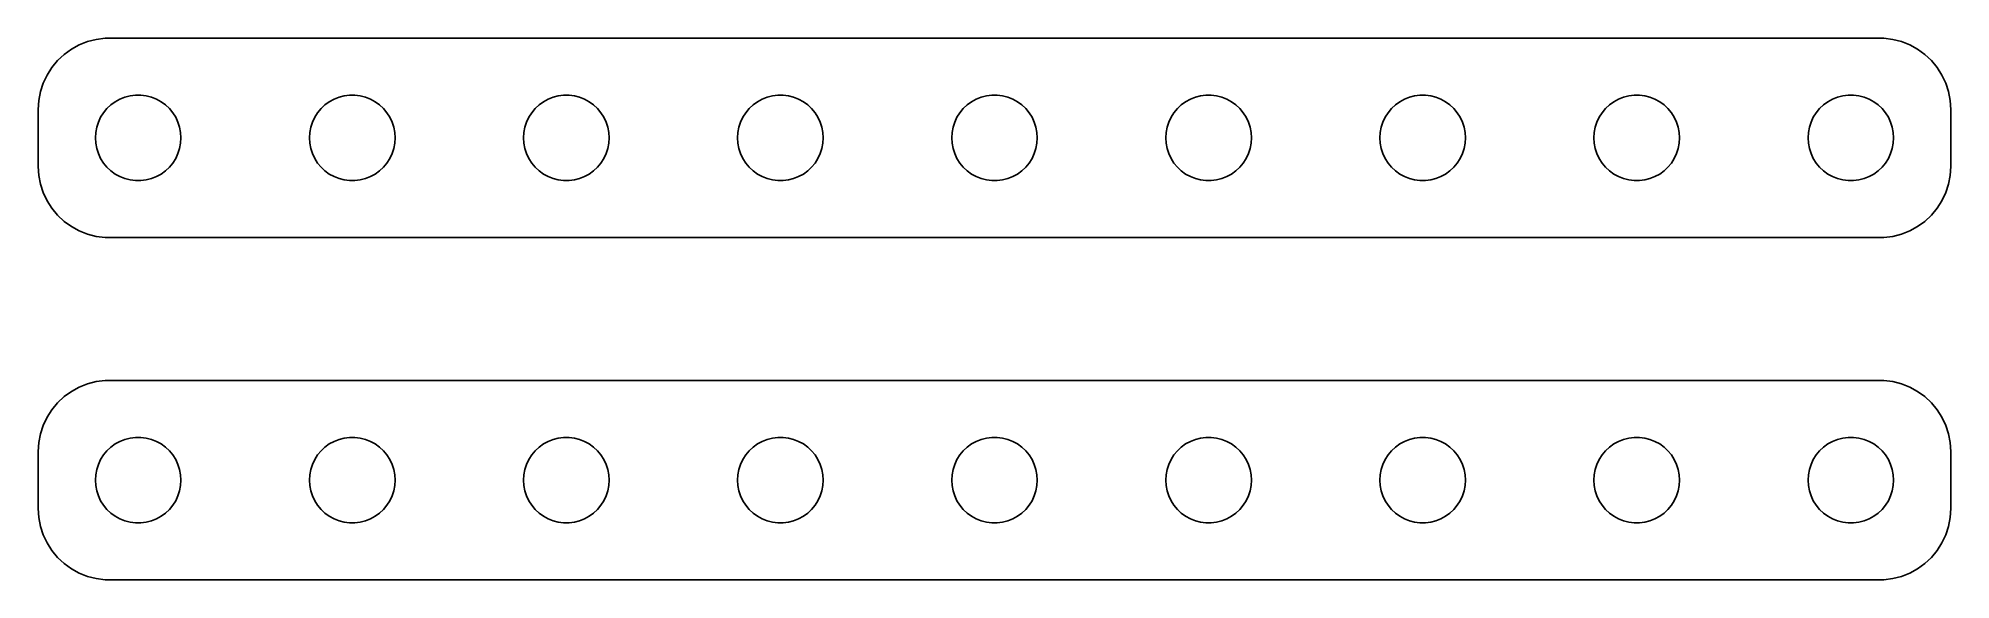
# Model space of a CAD drawing. Header units: metres. Extents: x -67 to 67, y 41 to 79.
import ezdxf

# ---------------------------------------------------------------- set-up
doc = ezdxf.new("R2010")
doc.units = ezdxf.units.M

msp = doc.modelspace()

# ---------------------------------------------------------------- linework, layer by layer
for p, q in [((-65.1871, 77.8526), (-65.6448, 77.4227)), ((-64.6791, 78.2216), (-65.1871, 77.8526)), ((-64.1289, 78.5241), (-64.6791, 78.2216)), ((-63.5451, 78.7553), (-64.1289, 78.5241)), ((-62.9369, 78.9114), (-63.5451, 78.7553)), ((-62.3139, 78.9901), (-62.9369, 78.9114)), ((62.3139, 78.9901), (-62.3139, 78.9901)), ((62.9369, 78.9114), (62.3139, 78.9901)), ((63.5451, 78.7553), (62.9369, 78.9114)), ((64.1289, 78.5241), (63.5451, 78.7553)), ((64.6791, 78.2216), (64.1289, 78.5241)), ((65.1871, 77.8526), (64.6791, 78.2216)), ((65.6448, 77.4227), (65.1871, 77.8526)), ((-66.3815, 76.4088), (-66.6489, 75.8406)), ((-66.0451, 76.9389), (-66.3815, 76.4088)), ((-65.6448, 77.4227), (-66.0451, 76.9389)), ((66.0451, 76.9389), (65.6448, 77.4227)), ((66.3815, 76.4088), (66.0451, 76.9389)), ((66.6489, 75.8406), (66.3815, 76.4088)), ((-66.8429, 75.2434), (-66.9606, 74.6267)), ((-66.6489, 75.8406), (-66.8429, 75.2434)), ((66.8429, 75.2434), (66.6489, 75.8406)), ((66.9606, 74.6267), (66.8429, 75.2434)), ((-66.9606, 74.6267), (-67, 74)), ((-67, 74), (-67, 70)), ((-62.6289, 73.4453), (-62.427, 73.7634)), ((-62.427, 73.7634), (-62.1869, 74.0536)), ((-62.1869, 74.0536), (-61.9123, 74.3115)), ((-61.9123, 74.3115), (-61.6075, 74.533)), ((-61.6075, 74.533), (-61.2773, 74.7145)), ((-61.2773, 74.7145), (-60.927, 74.8532)), ((-60.927, 74.8532), (-60.5621, 74.9469)), ((-60.5621, 74.9469), (-60.1884, 74.9941)), ((-60.1884, 74.9941), (-59.8116, 74.9941)), ((-59.8116, 74.9941), (-59.4379, 74.9469)), ((-59.4379, 74.9469), (-59.0729, 74.8532)), ((-59.0729, 74.8532), (-58.7227, 74.7145)), ((-58.7227, 74.7145), (-58.3925, 74.533)), ((-58.3925, 74.533), (-58.0877, 74.3115)), ((-58.0877, 74.3115), (-57.8131, 74.0536)), ((-57.8131, 74.0536), (-57.5729, 73.7634)), ((-57.5729, 73.7634), (-57.3711, 73.4453)), ((-47.6289, 73.4453), (-47.427, 73.7634)), ((-47.427, 73.7634), (-47.1869, 74.0536)), ((-47.1869, 74.0536), (-46.9123, 74.3115)), ((-46.9123, 74.3115), (-46.6075, 74.533)), ((-46.6075, 74.533), (-46.2773, 74.7145)), ((-46.2773, 74.7145), (-45.927, 74.8532)), ((-45.927, 74.8532), (-45.5621, 74.9469)), ((-45.5621, 74.9469), (-45.1884, 74.9941)), ((-45.1884, 74.9941), (-44.8116, 74.9941)), ((-44.8116, 74.9941), (-44.4379, 74.9469)), ((-44.4379, 74.9469), (-44.0729, 74.8532)), ((-44.0729, 74.8532), (-43.7227, 74.7145)), ((-43.7227, 74.7145), (-43.3925, 74.533)), ((-43.3925, 74.533), (-43.0877, 74.3115)), ((-43.0877, 74.3115), (-42.8131, 74.0536)), ((-42.8131, 74.0536), (-42.5729, 73.7634)), ((-42.5729, 73.7634), (-42.3711, 73.4453)), ((-32.6289, 73.4453), (-32.427, 73.7634)), ((-32.427, 73.7634), (-32.1869, 74.0536)), ((-32.1869, 74.0536), (-31.9123, 74.3115)), ((-31.9123, 74.3115), (-31.6075, 74.533)), ((-31.6075, 74.533), (-31.2773, 74.7145)), ((-31.2773, 74.7145), (-30.927, 74.8532)), ((-30.927, 74.8532), (-30.5621, 74.9469)), ((-30.5621, 74.9469), (-30.1884, 74.9941)), ((-30.1884, 74.9941), (-29.8116, 74.9941)), ((-29.8116, 74.9941), (-29.4379, 74.9469)), ((-29.4379, 74.9469), (-29.0729, 74.8532)), ((-29.0729, 74.8532), (-28.7227, 74.7145)), ((-28.7227, 74.7145), (-28.3925, 74.533)), ((-28.3925, 74.533), (-28.0877, 74.3115)), ((-28.0877, 74.3115), (-27.8131, 74.0536)), ((-27.8131, 74.0536), (-27.5729, 73.7634)), ((-27.5729, 73.7634), (-27.3711, 73.4453)), ((-17.6289, 73.4453), (-17.427, 73.7634)), ((-17.427, 73.7634), (-17.1869, 74.0536)), ((-17.1869, 74.0536), (-16.9123, 74.3115)), ((-16.9123, 74.3115), (-16.6075, 74.533)), ((-16.6075, 74.533), (-16.2773, 74.7145)), ((-16.2773, 74.7145), (-15.927, 74.8532)), ((-15.927, 74.8532), (-15.5621, 74.9469)), ((-15.5621, 74.9469), (-15.1884, 74.9941)), ((-15.1884, 74.9941), (-14.8116, 74.9941)), ((-14.8116, 74.9941), (-14.4379, 74.9469)), ((-14.4379, 74.9469), (-14.0729, 74.8532)), ((-14.0729, 74.8532), (-13.7227, 74.7145)), ((-13.7227, 74.7145), (-13.3925, 74.533)), ((-13.3925, 74.533), (-13.0877, 74.3115)), ((-13.0877, 74.3115), (-12.8131, 74.0536)), ((-12.8131, 74.0536), (-12.5729, 73.7634)), ((-12.5729, 73.7634), (-12.3711, 73.4453)), ((-2.62891, 73.4453), (-2.42705, 73.7634)), ((-2.42705, 73.7634), (-2.1869, 74.0536)), ((-2.1869, 74.0536), (-1.91226, 74.3115)), ((-1.91226, 74.3115), (-1.60747, 74.533)), ((-1.60747, 74.533), (-1.27733, 74.7145)), ((-1.27733, 74.7145), (-0.92705, 74.8532)), ((-0.92705, 74.8532), (-0.56213, 74.9469)), ((-0.56213, 74.9469), (-0.18837, 74.9941)), ((-0.18837, 74.9941), (0.18837, 74.9941)), ((0.18837, 74.9941), (0.56213, 74.9469)), ((0.56213, 74.9469), (0.92705, 74.8532)), ((0.92705, 74.8532), (1.27733, 74.7145)), ((1.27733, 74.7145), (1.60747, 74.533)), ((1.60747, 74.533), (1.91226, 74.3115)), ((1.91226, 74.3115), (2.1869, 74.0536)), ((2.1869, 74.0536), (2.42705, 73.7634)), ((2.42705, 73.7634), (2.62891, 73.4453)), ((12.3711, 73.4453), (12.5729, 73.7634)), ((12.5729, 73.7634), (12.8131, 74.0536)), ((12.8131, 74.0536), (13.0877, 74.3115)), ((13.0877, 74.3115), (13.3925, 74.533)), ((13.3925, 74.533), (13.7227, 74.7145)), ((13.7227, 74.7145), (14.0729, 74.8532)), ((14.0729, 74.8532), (14.4379, 74.9469)), ((14.4379, 74.9469), (14.8116, 74.9941)), ((14.8116, 74.9941), (15.1884, 74.9941)), ((15.1884, 74.9941), (15.5621, 74.9469)), ((15.5621, 74.9469), (15.927, 74.8532)), ((15.927, 74.8532), (16.2773, 74.7145)), ((16.2773, 74.7145), (16.6075, 74.533)), ((16.6075, 74.533), (16.9123, 74.3115)), ((16.9123, 74.3115), (17.1869, 74.0536)), ((17.1869, 74.0536), (17.427, 73.7634)), ((17.427, 73.7634), (17.6289, 73.4453)), ((27.3711, 73.4453), (27.5729, 73.7634)), ((27.5729, 73.7634), (27.8131, 74.0536)), ((27.8131, 74.0536), (28.0877, 74.3115)), ((28.0877, 74.3115), (28.3925, 74.533)), ((28.3925, 74.533), (28.7227, 74.7145)), ((28.7227, 74.7145), (29.0729, 74.8532)), ((29.0729, 74.8532), (29.4379, 74.9469)), ((29.4379, 74.9469), (29.8116, 74.9941)), ((29.8116, 74.9941), (30.1884, 74.9941)), ((30.1884, 74.9941), (30.5621, 74.9469)), ((30.5621, 74.9469), (30.927, 74.8532)), ((30.927, 74.8532), (31.2773, 74.7145)), ((31.2773, 74.7145), (31.6075, 74.533)), ((31.6075, 74.533), (31.9123, 74.3115)), ((31.9123, 74.3115), (32.1869, 74.0536)), ((32.1869, 74.0536), (32.427, 73.7634)), ((32.427, 73.7634), (32.6289, 73.4453)), ((42.3711, 73.4453), (42.5729, 73.7634)), ((42.5729, 73.7634), (42.8131, 74.0536)), ((42.8131, 74.0536), (43.0877, 74.3115)), ((43.0877, 74.3115), (43.3925, 74.533)), ((43.3925, 74.533), (43.7227, 74.7145)), ((43.7227, 74.7145), (44.0729, 74.8532)), ((44.0729, 74.8532), (44.4379, 74.9469)), ((44.4379, 74.9469), (44.8116, 74.9941)), ((44.8116, 74.9941), (45.1884, 74.9941)), ((45.1884, 74.9941), (45.5621, 74.9469)), ((45.5621, 74.9469), (45.927, 74.8532)), ((45.927, 74.8532), (46.2773, 74.7145)), ((46.2773, 74.7145), (46.6075, 74.533)), ((46.6075, 74.533), (46.9123, 74.3115)), ((46.9123, 74.3115), (47.1869, 74.0536)), ((47.1869, 74.0536), (47.427, 73.7634)), ((47.427, 73.7634), (47.6289, 73.4453)), ((57.3711, 73.4453), (57.5729, 73.7634)), ((57.5729, 73.7634), (57.8131, 74.0536)), ((57.8131, 74.0536), (58.0877, 74.3115)), ((58.0877, 74.3115), (58.3925, 74.533)), ((58.3925, 74.533), (58.7227, 74.7145)), ((58.7227, 74.7145), (59.0729, 74.8532)), ((59.0729, 74.8532), (59.4379, 74.9469)), ((59.4379, 74.9469), (59.8116, 74.9941)), ((59.8116, 74.9941), (60.1884, 74.9941)), ((60.1884, 74.9941), (60.5621, 74.9469)), ((60.5621, 74.9469), (60.927, 74.8532)), ((60.927, 74.8532), (61.2773, 74.7145)), ((61.2773, 74.7145), (61.6075, 74.533)), ((61.6075, 74.533), (61.9123, 74.3115)), ((61.9123, 74.3115), (62.1869, 74.0536)), ((62.1869, 74.0536), (62.427, 73.7634)), ((62.427, 73.7634), (62.6289, 73.4453)), ((67, 74), (66.9606, 74.6267)), ((67, 70), (67, 74)), ((-63, 72), (-62.9763, 72.376)), ((-62.9763, 72.376), (-62.9057, 72.7461)), ((-62.9057, 72.7461), (-62.7893, 73.1044)), ((-62.7893, 73.1044), (-62.6289, 73.4453)), ((-57.3711, 73.4453), (-57.2107, 73.1044)), ((-57.2107, 73.1044), (-57.0942, 72.7461)), ((-57.0942, 72.7461), (-57.0237, 72.376)), ((-57.0237, 72.376), (-57, 72)), ((-48, 72), (-47.9763, 72.376)), ((-47.9763, 72.376), (-47.9057, 72.7461)), ((-47.9057, 72.7461), (-47.7893, 73.1044)), ((-47.7893, 73.1044), (-47.6289, 73.4453)), ((-42.3711, 73.4453), (-42.2107, 73.1044)), ((-42.2107, 73.1044), (-42.0942, 72.7461)), ((-42.0942, 72.7461), (-42.0237, 72.376)), ((-42.0237, 72.376), (-42, 72)), ((-33, 72), (-32.9763, 72.376)), ((-32.9763, 72.376), (-32.9057, 72.7461)), ((-32.9057, 72.7461), (-32.7893, 73.1044)), ((-32.7893, 73.1044), (-32.6289, 73.4453)), ((-27.3711, 73.4453), (-27.2107, 73.1044)), ((-27.2107, 73.1044), (-27.0942, 72.7461)), ((-27.0942, 72.7461), (-27.0237, 72.376)), ((-27.0237, 72.376), (-27, 72)), ((-18, 72), (-17.9763, 72.376)), ((-17.9763, 72.376), (-17.9057, 72.7461)), ((-17.9057, 72.7461), (-17.7893, 73.1044)), ((-17.7893, 73.1044), (-17.6289, 73.4453)), ((-12.3711, 73.4453), (-12.2107, 73.1044)), ((-12.2107, 73.1044), (-12.0942, 72.7461)), ((-12.0942, 72.7461), (-12.0237, 72.376)), ((-12.0237, 72.376), (-12, 72)), ((-3, 72), (-2.97633, 72.376)), ((-2.97633, 72.376), (-2.90575, 72.7461)), ((-2.90575, 72.7461), (-2.78932, 73.1044)), ((-2.78932, 73.1044), (-2.62891, 73.4453)), ((2.62891, 73.4453), (2.78932, 73.1044)), ((2.78932, 73.1044), (2.90575, 72.7461)), ((2.90575, 72.7461), (2.97633, 72.376)), ((2.97633, 72.376), (3, 72)), ((12, 72), (12.0237, 72.376)), ((12.0237, 72.376), (12.0942, 72.7461)), ((12.0942, 72.7461), (12.2107, 73.1044)), ((12.2107, 73.1044), (12.3711, 73.4453)), ((17.6289, 73.4453), (17.7893, 73.1044)), ((17.7893, 73.1044), (17.9057, 72.7461)), ((17.9057, 72.7461), (17.9763, 72.376)), ((17.9763, 72.376), (18, 72)), ((27, 72), (27.0237, 72.376)), ((27.0237, 72.376), (27.0942, 72.7461)), ((27.0942, 72.7461), (27.2107, 73.1044)), ((27.2107, 73.1044), (27.3711, 73.4453)), ((32.6289, 73.4453), (32.7893, 73.1044)), ((32.7893, 73.1044), (32.9057, 72.7461)), ((32.9057, 72.7461), (32.9763, 72.376)), ((32.9763, 72.376), (33, 72)), ((42, 72), (42.0237, 72.376)), ((42.0237, 72.376), (42.0942, 72.7461)), ((42.0942, 72.7461), (42.2107, 73.1044)), ((42.2107, 73.1044), (42.3711, 73.4453)), ((47.6289, 73.4453), (47.7893, 73.1044)), ((47.7893, 73.1044), (47.9057, 72.7461)), ((47.9057, 72.7461), (47.9763, 72.376)), ((47.9763, 72.376), (48, 72)), ((57, 72), (57.0237, 72.376)), ((57.0237, 72.376), (57.0942, 72.7461)), ((57.0942, 72.7461), (57.2107, 73.1044)), ((57.2107, 73.1044), (57.3711, 73.4453)), ((62.6289, 73.4453), (62.7893, 73.1044)), ((62.7893, 73.1044), (62.9057, 72.7461)), ((62.9057, 72.7461), (62.9763, 72.376)), ((62.9763, 72.376), (63, 72)), ((-62.9763, 71.624), (-63, 72)), ((-62.9057, 71.2539), (-62.9763, 71.624)), ((-62.7893, 70.8956), (-62.9057, 71.2539)), ((-57.0942, 71.2539), (-57.2107, 70.8956)), ((-57.0237, 71.624), (-57.0942, 71.2539)), ((-57, 72), (-57.0237, 71.624)), ((-47.9763, 71.624), (-48, 72)), ((-47.9057, 71.2539), (-47.9763, 71.624)), ((-47.7893, 70.8956), (-47.9057, 71.2539)), ((-42.0942, 71.2539), (-42.2107, 70.8956)), ((-42.0237, 71.624), (-42.0942, 71.2539)), ((-42, 72), (-42.0237, 71.624)), ((-32.9763, 71.624), (-33, 72)), ((-32.9057, 71.2539), (-32.9763, 71.624)), ((-32.7893, 70.8956), (-32.9057, 71.2539)), ((-27.0942, 71.2539), (-27.2107, 70.8956)), ((-27.0237, 71.624), (-27.0942, 71.2539)), ((-27, 72), (-27.0237, 71.624)), ((-17.9763, 71.624), (-18, 72)), ((-17.9057, 71.2539), (-17.9763, 71.624)), ((-17.7893, 70.8956), (-17.9057, 71.2539)), ((-12.0942, 71.2539), (-12.2107, 70.8956)), ((-12.0237, 71.624), (-12.0942, 71.2539)), ((-12, 72), (-12.0237, 71.624)), ((-2.97633, 71.624), (-3, 72)), ((-2.90575, 71.2539), (-2.97633, 71.624)), ((-2.78932, 70.8956), (-2.90575, 71.2539)), ((2.90575, 71.2539), (2.78932, 70.8956)), ((2.97633, 71.624), (2.90575, 71.2539)), ((3, 72), (2.97633, 71.624)), ((12.0237, 71.624), (12, 72)), ((12.0942, 71.2539), (12.0237, 71.624)), ((12.2107, 70.8956), (12.0942, 71.2539)), ((17.9057, 71.2539), (17.7893, 70.8956)), ((17.9763, 71.624), (17.9057, 71.2539)), ((18, 72), (17.9763, 71.624)), ((27.0237, 71.624), (27, 72)), ((27.0942, 71.2539), (27.0237, 71.624)), ((27.2107, 70.8956), (27.0942, 71.2539)), ((32.9057, 71.2539), (32.7893, 70.8956)), ((32.9763, 71.624), (32.9057, 71.2539)), ((33, 72), (32.9763, 71.624)), ((42.0237, 71.624), (42, 72)), ((42.0942, 71.2539), (42.0237, 71.624)), ((42.2107, 70.8956), (42.0942, 71.2539)), ((47.9057, 71.2539), (47.7893, 70.8956)), ((47.9763, 71.624), (47.9057, 71.2539)), ((48, 72), (47.9763, 71.624)), ((57.0237, 71.624), (57, 72)), ((57.0942, 71.2539), (57.0237, 71.624)), ((57.2107, 70.8956), (57.0942, 71.2539)), ((62.9057, 71.2539), (62.7893, 70.8956)), ((62.9763, 71.624), (62.9057, 71.2539)), ((63, 72), (62.9763, 71.624)), ((-67, 70), (-66.9606, 69.3733)), ((-62.6289, 70.5547), (-62.7893, 70.8956)), ((-62.427, 70.2366), (-62.6289, 70.5547)), ((-62.1869, 69.9464), (-62.427, 70.2366)), ((-61.9123, 69.6885), (-62.1869, 69.9464)), ((-61.6075, 69.467), (-61.9123, 69.6885)), ((-58.0877, 69.6885), (-58.3925, 69.467)), ((-57.8131, 69.9464), (-58.0877, 69.6885)), ((-57.5729, 70.2366), (-57.8131, 69.9464)), ((-57.3711, 70.5547), (-57.5729, 70.2366)), ((-57.2107, 70.8956), (-57.3711, 70.5547)), ((-47.6289, 70.5547), (-47.7893, 70.8956)), ((-47.427, 70.2366), (-47.6289, 70.5547)), ((-47.1869, 69.9464), (-47.427, 70.2366)), ((-46.9123, 69.6885), (-47.1869, 69.9464)), ((-46.6075, 69.467), (-46.9123, 69.6885)), ((-43.0877, 69.6885), (-43.3925, 69.467)), ((-42.8131, 69.9464), (-43.0877, 69.6885)), ((-42.5729, 70.2366), (-42.8131, 69.9464)), ((-42.3711, 70.5547), (-42.5729, 70.2366)), ((-42.2107, 70.8956), (-42.3711, 70.5547)), ((-32.6289, 70.5547), (-32.7893, 70.8956)), ((-32.427, 70.2366), (-32.6289, 70.5547)), ((-32.1869, 69.9464), (-32.427, 70.2366)), ((-31.9123, 69.6885), (-32.1869, 69.9464)), ((-31.6075, 69.467), (-31.9123, 69.6885)), ((-28.0877, 69.6885), (-28.3925, 69.467)), ((-27.8131, 69.9464), (-28.0877, 69.6885)), ((-27.5729, 70.2366), (-27.8131, 69.9464)), ((-27.3711, 70.5547), (-27.5729, 70.2366)), ((-27.2107, 70.8956), (-27.3711, 70.5547)), ((-17.6289, 70.5547), (-17.7893, 70.8956)), ((-17.427, 70.2366), (-17.6289, 70.5547)), ((-17.1869, 69.9464), (-17.427, 70.2366)), ((-16.9123, 69.6885), (-17.1869, 69.9464)), ((-16.6075, 69.467), (-16.9123, 69.6885)), ((-13.0877, 69.6885), (-13.3925, 69.467)), ((-12.8131, 69.9464), (-13.0877, 69.6885)), ((-12.5729, 70.2366), (-12.8131, 69.9464)), ((-12.3711, 70.5547), (-12.5729, 70.2366)), ((-12.2107, 70.8956), (-12.3711, 70.5547)), ((-2.62891, 70.5547), (-2.78932, 70.8956)), ((-2.42705, 70.2366), (-2.62891, 70.5547)), ((-2.1869, 69.9464), (-2.42705, 70.2366)), ((-1.91226, 69.6885), (-2.1869, 69.9464)), ((-1.60747, 69.467), (-1.91226, 69.6885)), ((1.91226, 69.6885), (1.60747, 69.467)), ((2.1869, 69.9464), (1.91226, 69.6885)), ((2.42705, 70.2366), (2.1869, 69.9464)), ((2.62891, 70.5547), (2.42705, 70.2366)), ((2.78932, 70.8956), (2.62891, 70.5547)), ((12.3711, 70.5547), (12.2107, 70.8956)), ((12.5729, 70.2366), (12.3711, 70.5547)), ((12.8131, 69.9464), (12.5729, 70.2366)), ((13.0877, 69.6885), (12.8131, 69.9464)), ((13.3925, 69.467), (13.0877, 69.6885)), ((16.9123, 69.6885), (16.6075, 69.467)), ((17.1869, 69.9464), (16.9123, 69.6885)), ((17.427, 70.2366), (17.1869, 69.9464)), ((17.6289, 70.5547), (17.427, 70.2366)), ((17.7893, 70.8956), (17.6289, 70.5547)), ((27.3711, 70.5547), (27.2107, 70.8956)), ((27.5729, 70.2366), (27.3711, 70.5547)), ((27.8131, 69.9464), (27.5729, 70.2366)), ((28.0877, 69.6885), (27.8131, 69.9464)), ((28.3925, 69.467), (28.0877, 69.6885)), ((31.9123, 69.6885), (31.6075, 69.467)), ((32.1869, 69.9464), (31.9123, 69.6885)), ((32.427, 70.2366), (32.1869, 69.9464)), ((32.6289, 70.5547), (32.427, 70.2366)), ((32.7893, 70.8956), (32.6289, 70.5547)), ((42.3711, 70.5547), (42.2107, 70.8956)), ((42.5729, 70.2366), (42.3711, 70.5547)), ((42.8131, 69.9464), (42.5729, 70.2366)), ((43.0877, 69.6885), (42.8131, 69.9464)), ((43.3925, 69.467), (43.0877, 69.6885)), ((46.9123, 69.6885), (46.6075, 69.467)), ((47.1869, 69.9464), (46.9123, 69.6885)), ((47.427, 70.2366), (47.1869, 69.9464)), ((47.6289, 70.5547), (47.427, 70.2366)), ((47.7893, 70.8956), (47.6289, 70.5547)), ((57.3711, 70.5547), (57.2107, 70.8956)), ((57.5729, 70.2366), (57.3711, 70.5547)), ((57.8131, 69.9464), (57.5729, 70.2366)), ((58.0877, 69.6885), (57.8131, 69.9464)), ((58.3925, 69.467), (58.0877, 69.6885)), ((61.9123, 69.6885), (61.6075, 69.467)), ((62.1869, 69.9464), (61.9123, 69.6885)), ((62.427, 70.2366), (62.1869, 69.9464)), ((62.6289, 70.5547), (62.427, 70.2366)), ((62.7893, 70.8956), (62.6289, 70.5547)), ((66.9606, 69.3733), (67, 70)), ((-66.9606, 69.3733), (-66.8429, 68.7566)), ((-66.8429, 68.7566), (-66.6489, 68.1594)), ((-61.2773, 69.2855), (-61.6075, 69.467)), ((-60.927, 69.1468), (-61.2773, 69.2855)), ((-60.5621, 69.0531), (-60.927, 69.1468)), ((-60.1884, 69.0059), (-60.5621, 69.0531)), ((-59.8116, 69.0059), (-60.1884, 69.0059)), ((-59.4379, 69.0531), (-59.8116, 69.0059)), ((-59.0729, 69.1468), (-59.4379, 69.0531)), ((-58.7227, 69.2855), (-59.0729, 69.1468)), ((-58.3925, 69.467), (-58.7227, 69.2855)), ((-46.2773, 69.2855), (-46.6075, 69.467)), ((-45.927, 69.1468), (-46.2773, 69.2855)), ((-45.5621, 69.0531), (-45.927, 69.1468)), ((-45.1884, 69.0059), (-45.5621, 69.0531)), ((-44.8116, 69.0059), (-45.1884, 69.0059)), ((-44.4379, 69.0531), (-44.8116, 69.0059)), ((-44.0729, 69.1468), (-44.4379, 69.0531)), ((-43.7227, 69.2855), (-44.0729, 69.1468)), ((-43.3925, 69.467), (-43.7227, 69.2855)), ((-31.2773, 69.2855), (-31.6075, 69.467)), ((-30.927, 69.1468), (-31.2773, 69.2855)), ((-30.5621, 69.0531), (-30.927, 69.1468)), ((-30.1884, 69.0059), (-30.5621, 69.0531)), ((-29.8116, 69.0059), (-30.1884, 69.0059)), ((-29.4379, 69.0531), (-29.8116, 69.0059)), ((-29.0729, 69.1468), (-29.4379, 69.0531)), ((-28.7227, 69.2855), (-29.0729, 69.1468)), ((-28.3925, 69.467), (-28.7227, 69.2855)), ((-16.2773, 69.2855), (-16.6075, 69.467)), ((-15.927, 69.1468), (-16.2773, 69.2855)), ((-15.5621, 69.0531), (-15.927, 69.1468)), ((-15.1884, 69.0059), (-15.5621, 69.0531)), ((-14.8116, 69.0059), (-15.1884, 69.0059)), ((-14.4379, 69.0531), (-14.8116, 69.0059)), ((-14.0729, 69.1468), (-14.4379, 69.0531)), ((-13.7227, 69.2855), (-14.0729, 69.1468)), ((-13.3925, 69.467), (-13.7227, 69.2855)), ((-1.27733, 69.2855), (-1.60747, 69.467)), ((-0.92705, 69.1468), (-1.27733, 69.2855)), ((-0.56213, 69.0531), (-0.92705, 69.1468)), ((-0.18837, 69.0059), (-0.56213, 69.0531)), ((0.18837, 69.0059), (-0.18837, 69.0059)), ((0.56213, 69.0531), (0.18837, 69.0059)), ((0.92705, 69.1468), (0.56213, 69.0531)), ((1.27733, 69.2855), (0.92705, 69.1468)), ((1.60747, 69.467), (1.27733, 69.2855)), ((13.7227, 69.2855), (13.3925, 69.467)), ((14.0729, 69.1468), (13.7227, 69.2855)), ((14.4379, 69.0531), (14.0729, 69.1468)), ((14.8116, 69.0059), (14.4379, 69.0531)), ((15.1884, 69.0059), (14.8116, 69.0059)), ((15.5621, 69.0531), (15.1884, 69.0059)), ((15.927, 69.1468), (15.5621, 69.0531)), ((16.2773, 69.2855), (15.927, 69.1468)), ((16.6075, 69.467), (16.2773, 69.2855)), ((28.7227, 69.2855), (28.3925, 69.467)), ((29.0729, 69.1468), (28.7227, 69.2855)), ((29.4379, 69.0531), (29.0729, 69.1468)), ((29.8116, 69.0059), (29.4379, 69.0531)), ((30.1884, 69.0059), (29.8116, 69.0059)), ((30.5621, 69.0531), (30.1884, 69.0059)), ((30.927, 69.1468), (30.5621, 69.0531)), ((31.2773, 69.2855), (30.927, 69.1468)), ((31.6075, 69.467), (31.2773, 69.2855)), ((43.7227, 69.2855), (43.3925, 69.467)), ((44.0729, 69.1468), (43.7227, 69.2855)), ((44.4379, 69.0531), (44.0729, 69.1468)), ((44.8116, 69.0059), (44.4379, 69.0531)), ((45.1884, 69.0059), (44.8116, 69.0059)), ((45.5621, 69.0531), (45.1884, 69.0059)), ((45.927, 69.1468), (45.5621, 69.0531)), ((46.2773, 69.2855), (45.927, 69.1468)), ((46.6075, 69.467), (46.2773, 69.2855)), ((58.7227, 69.2855), (58.3925, 69.467)), ((59.0729, 69.1468), (58.7227, 69.2855)), ((59.4379, 69.0531), (59.0729, 69.1468)), ((59.8116, 69.0059), (59.4379, 69.0531)), ((60.1884, 69.0059), (59.8116, 69.0059)), ((60.5621, 69.0531), (60.1884, 69.0059)), ((60.927, 69.1468), (60.5621, 69.0531)), ((61.2773, 69.2855), (60.927, 69.1468)), ((61.6075, 69.467), (61.2773, 69.2855)), ((66.6489, 68.1594), (66.8429, 68.7566)), ((66.8429, 68.7566), (66.9606, 69.3733)), ((-66.6489, 68.1594), (-66.3815, 67.5912)), ((-66.3815, 67.5912), (-66.0451, 67.0611)), ((-66.0451, 67.0611), (-65.6448, 66.5773)), ((65.6448, 66.5773), (66.0451, 67.0611)), ((66.0451, 67.0611), (66.3815, 67.5912)), ((66.3815, 67.5912), (66.6489, 68.1594)), ((-65.6448, 66.5773), (-65.1871, 66.1474)), ((-65.1871, 66.1474), (-64.6791, 65.7784)), ((-64.6791, 65.7784), (-64.1289, 65.4759)), ((64.1289, 65.4759), (64.6791, 65.7784)), ((64.6791, 65.7784), (65.1871, 66.1474)), ((65.1871, 66.1474), (65.6448, 66.5773)), ((-64.1289, 65.4759), (-63.5451, 65.2447)), ((-63.5451, 65.2447), (-62.9369, 65.0886)), ((-62.9369, 65.0886), (-62.3139, 65.0099)), ((-62.3139, 65.0099), (62.3139, 65.0099)), ((62.3139, 65.0099), (62.9369, 65.0886)), ((62.9369, 65.0886), (63.5451, 65.2447)), ((63.5451, 65.2447), (64.1289, 65.4759)), ((-62.3139, 54.9901), (-62.9369, 54.9114)), ((62.3139, 54.9901), (-62.3139, 54.9901)), ((62.9369, 54.9114), (62.3139, 54.9901)), ((-65.1871, 53.8526), (-65.6448, 53.4227)), ((-64.6791, 54.2216), (-65.1871, 53.8526)), ((-64.1289, 54.5241), (-64.6791, 54.2216)), ((-63.5451, 54.7553), (-64.1289, 54.5241)), ((-62.9369, 54.9114), (-63.5451, 54.7553)), ((63.5451, 54.7553), (62.9369, 54.9114)), ((64.1289, 54.5241), (63.5451, 54.7553)), ((64.6791, 54.2216), (64.1289, 54.5241)), ((65.1871, 53.8526), (64.6791, 54.2216)), ((65.6448, 53.4227), (65.1871, 53.8526)), ((-66.3815, 52.4088), (-66.6489, 51.8406)), ((-66.0451, 52.9389), (-66.3815, 52.4088)), ((-65.6448, 53.4227), (-66.0451, 52.9389)), ((66.0451, 52.9389), (65.6448, 53.4227)), ((66.3815, 52.4088), (66.0451, 52.9389)), ((66.6489, 51.8406), (66.3815, 52.4088)), ((-66.8429, 51.2434), (-66.9606, 50.6267)), ((-66.6489, 51.8406), (-66.8429, 51.2434)), ((-60.927, 50.8532), (-60.5621, 50.9469)), ((-60.5621, 50.9469), (-60.1884, 50.9941)), ((-60.1884, 50.9941), (-59.8116, 50.9941)), ((-59.8116, 50.9941), (-59.4379, 50.9469)), ((-59.4379, 50.9469), (-59.0729, 50.8532)), ((-45.927, 50.8532), (-45.5621, 50.9469)), ((-45.5621, 50.9469), (-45.1884, 50.9941)), ((-45.1884, 50.9941), (-44.8116, 50.9941)), ((-44.8116, 50.9941), (-44.4379, 50.9469)), ((-44.4379, 50.9469), (-44.0729, 50.8532)), ((-30.927, 50.8532), (-30.5621, 50.9469)), ((-30.5621, 50.9469), (-30.1884, 50.9941)), ((-30.1884, 50.9941), (-29.8116, 50.9941)), ((-29.8116, 50.9941), (-29.4379, 50.9469)), ((-29.4379, 50.9469), (-29.0729, 50.8532)), ((-15.927, 50.8532), (-15.5621, 50.9469)), ((-15.5621, 50.9469), (-15.1884, 50.9941)), ((-15.1884, 50.9941), (-14.8116, 50.9941)), ((-14.8116, 50.9941), (-14.4379, 50.9469)), ((-14.4379, 50.9469), (-14.0729, 50.8532)), ((-0.92705, 50.8532), (-0.56213, 50.9469)), ((-0.56213, 50.9469), (-0.18837, 50.9941)), ((-0.18837, 50.9941), (0.18837, 50.9941)), ((0.18837, 50.9941), (0.56213, 50.9469)), ((0.56213, 50.9469), (0.92705, 50.8532)), ((14.0729, 50.8532), (14.4379, 50.9469)), ((14.4379, 50.9469), (14.8116, 50.9941)), ((14.8116, 50.9941), (15.1884, 50.9941)), ((15.1884, 50.9941), (15.5621, 50.9469)), ((15.5621, 50.9469), (15.927, 50.8532)), ((29.0729, 50.8532), (29.4379, 50.9469)), ((29.4379, 50.9469), (29.8116, 50.9941)), ((29.8116, 50.9941), (30.1884, 50.9941)), ((30.1884, 50.9941), (30.5621, 50.9469)), ((30.5621, 50.9469), (30.927, 50.8532)), ((44.0729, 50.8532), (44.4379, 50.9469)), ((44.4379, 50.9469), (44.8116, 50.9941)), ((44.8116, 50.9941), (45.1884, 50.9941)), ((45.1884, 50.9941), (45.5621, 50.9469)), ((45.5621, 50.9469), (45.927, 50.8532)), ((59.0729, 50.8532), (59.4379, 50.9469)), ((59.4379, 50.9469), (59.8116, 50.9941)), ((59.8116, 50.9941), (60.1884, 50.9941)), ((60.1884, 50.9941), (60.5621, 50.9469)), ((60.5621, 50.9469), (60.927, 50.8532)), ((66.8429, 51.2434), (66.6489, 51.8406)), ((66.9606, 50.6267), (66.8429, 51.2434)), ((-66.9606, 50.6267), (-67, 50)), ((-67, 50), (-67, 46)), ((-62.6289, 49.4453), (-62.427, 49.7634)), ((-62.427, 49.7634), (-62.1869, 50.0536)), ((-62.1869, 50.0536), (-61.9123, 50.3115)), ((-61.9123, 50.3115), (-61.6075, 50.533)), ((-61.6075, 50.533), (-61.2773, 50.7145)), ((-61.2773, 50.7145), (-60.927, 50.8532)), ((-59.0729, 50.8532), (-58.7227, 50.7145)), ((-58.7227, 50.7145), (-58.3925, 50.533)), ((-58.3925, 50.533), (-58.0877, 50.3115)), ((-58.0877, 50.3115), (-57.8131, 50.0536)), ((-57.8131, 50.0536), (-57.5729, 49.7634)), ((-57.5729, 49.7634), (-57.3711, 49.4453)), ((-47.6289, 49.4453), (-47.427, 49.7634)), ((-47.427, 49.7634), (-47.1869, 50.0536)), ((-47.1869, 50.0536), (-46.9123, 50.3115)), ((-46.9123, 50.3115), (-46.6075, 50.533)), ((-46.6075, 50.533), (-46.2773, 50.7145)), ((-46.2773, 50.7145), (-45.927, 50.8532)), ((-44.0729, 50.8532), (-43.7227, 50.7145)), ((-43.7227, 50.7145), (-43.3925, 50.533)), ((-43.3925, 50.533), (-43.0877, 50.3115)), ((-43.0877, 50.3115), (-42.8131, 50.0536)), ((-42.8131, 50.0536), (-42.5729, 49.7634)), ((-42.5729, 49.7634), (-42.3711, 49.4453)), ((-32.6289, 49.4453), (-32.427, 49.7634)), ((-32.427, 49.7634), (-32.1869, 50.0536)), ((-32.1869, 50.0536), (-31.9123, 50.3115)), ((-31.9123, 50.3115), (-31.6075, 50.533)), ((-31.6075, 50.533), (-31.2773, 50.7145)), ((-31.2773, 50.7145), (-30.927, 50.8532)), ((-29.0729, 50.8532), (-28.7227, 50.7145)), ((-28.7227, 50.7145), (-28.3925, 50.533)), ((-28.3925, 50.533), (-28.0877, 50.3115)), ((-28.0877, 50.3115), (-27.8131, 50.0536)), ((-27.8131, 50.0536), (-27.5729, 49.7634)), ((-27.5729, 49.7634), (-27.3711, 49.4453)), ((-17.6289, 49.4453), (-17.427, 49.7634)), ((-17.427, 49.7634), (-17.1869, 50.0536)), ((-17.1869, 50.0536), (-16.9123, 50.3115)), ((-16.9123, 50.3115), (-16.6075, 50.533)), ((-16.6075, 50.533), (-16.2773, 50.7145)), ((-16.2773, 50.7145), (-15.927, 50.8532)), ((-14.0729, 50.8532), (-13.7227, 50.7145)), ((-13.7227, 50.7145), (-13.3925, 50.533)), ((-13.3925, 50.533), (-13.0877, 50.3115)), ((-13.0877, 50.3115), (-12.8131, 50.0536)), ((-12.8131, 50.0536), (-12.5729, 49.7634)), ((-12.5729, 49.7634), (-12.3711, 49.4453)), ((-2.62891, 49.4453), (-2.42705, 49.7634)), ((-2.42705, 49.7634), (-2.1869, 50.0536)), ((-2.1869, 50.0536), (-1.91226, 50.3115)), ((-1.91226, 50.3115), (-1.60747, 50.533)), ((-1.60747, 50.533), (-1.27733, 50.7145)), ((-1.27733, 50.7145), (-0.92705, 50.8532)), ((0.92705, 50.8532), (1.27733, 50.7145)), ((1.27733, 50.7145), (1.60747, 50.533)), ((1.60747, 50.533), (1.91226, 50.3115)), ((1.91226, 50.3115), (2.1869, 50.0536)), ((2.1869, 50.0536), (2.42705, 49.7634)), ((2.42705, 49.7634), (2.62891, 49.4453)), ((12.3711, 49.4453), (12.5729, 49.7634)), ((12.5729, 49.7634), (12.8131, 50.0536)), ((12.8131, 50.0536), (13.0877, 50.3115)), ((13.0877, 50.3115), (13.3925, 50.533)), ((13.3925, 50.533), (13.7227, 50.7145)), ((13.7227, 50.7145), (14.0729, 50.8532)), ((15.927, 50.8532), (16.2773, 50.7145)), ((16.2773, 50.7145), (16.6075, 50.533)), ((16.6075, 50.533), (16.9123, 50.3115)), ((16.9123, 50.3115), (17.1869, 50.0536)), ((17.1869, 50.0536), (17.427, 49.7634)), ((17.427, 49.7634), (17.6289, 49.4453)), ((27.3711, 49.4453), (27.5729, 49.7634)), ((27.5729, 49.7634), (27.8131, 50.0536)), ((27.8131, 50.0536), (28.0877, 50.3115)), ((28.0877, 50.3115), (28.3925, 50.533)), ((28.3925, 50.533), (28.7227, 50.7145)), ((28.7227, 50.7145), (29.0729, 50.8532)), ((30.927, 50.8532), (31.2773, 50.7145)), ((31.2773, 50.7145), (31.6075, 50.533)), ((31.6075, 50.533), (31.9123, 50.3115)), ((31.9123, 50.3115), (32.1869, 50.0536)), ((32.1869, 50.0536), (32.427, 49.7634)), ((32.427, 49.7634), (32.6289, 49.4453)), ((42.3711, 49.4453), (42.5729, 49.7634)), ((42.5729, 49.7634), (42.8131, 50.0536)), ((42.8131, 50.0536), (43.0877, 50.3115)), ((43.0877, 50.3115), (43.3925, 50.533)), ((43.3925, 50.533), (43.7227, 50.7145)), ((43.7227, 50.7145), (44.0729, 50.8532)), ((45.927, 50.8532), (46.2773, 50.7145)), ((46.2773, 50.7145), (46.6075, 50.533)), ((46.6075, 50.533), (46.9123, 50.3115)), ((46.9123, 50.3115), (47.1869, 50.0536)), ((47.1869, 50.0536), (47.427, 49.7634)), ((47.427, 49.7634), (47.6289, 49.4453)), ((57.3711, 49.4453), (57.5729, 49.7634)), ((57.5729, 49.7634), (57.8131, 50.0536)), ((57.8131, 50.0536), (58.0877, 50.3115)), ((58.0877, 50.3115), (58.3925, 50.533)), ((58.3925, 50.533), (58.7227, 50.7145)), ((58.7227, 50.7145), (59.0729, 50.8532)), ((60.927, 50.8532), (61.2773, 50.7145)), ((61.2773, 50.7145), (61.6075, 50.533)), ((61.6075, 50.533), (61.9123, 50.3115)), ((61.9123, 50.3115), (62.1869, 50.0536)), ((62.1869, 50.0536), (62.427, 49.7634)), ((62.427, 49.7634), (62.6289, 49.4453)), ((67, 50), (66.9606, 50.6267)), ((67, 46), (67, 50)), ((-63, 48), (-62.9763, 48.376)), ((-62.9763, 48.376), (-62.9057, 48.7461)), ((-62.9057, 48.7461), (-62.7893, 49.1044)), ((-62.7893, 49.1044), (-62.6289, 49.4453)), ((-57.3711, 49.4453), (-57.2107, 49.1044)), ((-57.2107, 49.1044), (-57.0942, 48.7461)), ((-57.0942, 48.7461), (-57.0237, 48.376)), ((-57.0237, 48.376), (-57, 48)), ((-48, 48), (-47.9763, 48.376)), ((-47.9763, 48.376), (-47.9057, 48.7461)), ((-47.9057, 48.7461), (-47.7893, 49.1044)), ((-47.7893, 49.1044), (-47.6289, 49.4453)), ((-42.3711, 49.4453), (-42.2107, 49.1044)), ((-42.2107, 49.1044), (-42.0942, 48.7461)), ((-42.0942, 48.7461), (-42.0237, 48.376)), ((-42.0237, 48.376), (-42, 48)), ((-33, 48), (-32.9763, 48.376)), ((-32.9763, 48.376), (-32.9057, 48.7461)), ((-32.9057, 48.7461), (-32.7893, 49.1044)), ((-32.7893, 49.1044), (-32.6289, 49.4453)), ((-27.3711, 49.4453), (-27.2107, 49.1044)), ((-27.2107, 49.1044), (-27.0942, 48.7461)), ((-27.0942, 48.7461), (-27.0237, 48.376)), ((-27.0237, 48.376), (-27, 48)), ((-18, 48), (-17.9763, 48.376)), ((-17.9763, 48.376), (-17.9057, 48.7461)), ((-17.9057, 48.7461), (-17.7893, 49.1044)), ((-17.7893, 49.1044), (-17.6289, 49.4453)), ((-12.3711, 49.4453), (-12.2107, 49.1044)), ((-12.2107, 49.1044), (-12.0942, 48.7461)), ((-12.0942, 48.7461), (-12.0237, 48.376)), ((-12.0237, 48.376), (-12, 48)), ((-3, 48), (-2.97633, 48.376)), ((-2.97633, 48.376), (-2.90575, 48.7461)), ((-2.90575, 48.7461), (-2.78932, 49.1044)), ((-2.78932, 49.1044), (-2.62891, 49.4453)), ((2.62891, 49.4453), (2.78932, 49.1044)), ((2.78932, 49.1044), (2.90575, 48.7461)), ((2.90575, 48.7461), (2.97633, 48.376)), ((2.97633, 48.376), (3, 48)), ((12, 48), (12.0237, 48.376)), ((12.0237, 48.376), (12.0942, 48.7461)), ((12.0942, 48.7461), (12.2107, 49.1044)), ((12.2107, 49.1044), (12.3711, 49.4453)), ((17.6289, 49.4453), (17.7893, 49.1044)), ((17.7893, 49.1044), (17.9057, 48.7461)), ((17.9057, 48.7461), (17.9763, 48.376)), ((17.9763, 48.376), (18, 48)), ((27, 48), (27.0237, 48.376)), ((27.0237, 48.376), (27.0942, 48.7461)), ((27.0942, 48.7461), (27.2107, 49.1044)), ((27.2107, 49.1044), (27.3711, 49.4453)), ((32.6289, 49.4453), (32.7893, 49.1044)), ((32.7893, 49.1044), (32.9057, 48.7461)), ((32.9057, 48.7461), (32.9763, 48.376)), ((32.9763, 48.376), (33, 48)), ((42, 48), (42.0237, 48.376)), ((42.0237, 48.376), (42.0942, 48.7461)), ((42.0942, 48.7461), (42.2107, 49.1044)), ((42.2107, 49.1044), (42.3711, 49.4453)), ((47.6289, 49.4453), (47.7893, 49.1044)), ((47.7893, 49.1044), (47.9057, 48.7461)), ((47.9057, 48.7461), (47.9763, 48.376)), ((47.9763, 48.376), (48, 48)), ((57, 48), (57.0237, 48.376)), ((57.0237, 48.376), (57.0942, 48.7461)), ((57.0942, 48.7461), (57.2107, 49.1044)), ((57.2107, 49.1044), (57.3711, 49.4453)), ((62.6289, 49.4453), (62.7893, 49.1044)), ((62.7893, 49.1044), (62.9057, 48.7461)), ((62.9057, 48.7461), (62.9763, 48.376)), ((62.9763, 48.376), (63, 48)), ((-62.9763, 47.624), (-63, 48)), ((-62.9057, 47.2539), (-62.9763, 47.624)), ((-62.7893, 46.8956), (-62.9057, 47.2539)), ((-57.0942, 47.2539), (-57.2107, 46.8956)), ((-57.0237, 47.624), (-57.0942, 47.2539)), ((-57, 48), (-57.0237, 47.624)), ((-47.9763, 47.624), (-48, 48)), ((-47.9057, 47.2539), (-47.9763, 47.624)), ((-47.7893, 46.8956), (-47.9057, 47.2539)), ((-42.0942, 47.2539), (-42.2107, 46.8956)), ((-42.0237, 47.624), (-42.0942, 47.2539)), ((-42, 48), (-42.0237, 47.624)), ((-32.9763, 47.624), (-33, 48)), ((-32.9057, 47.2539), (-32.9763, 47.624)), ((-32.7893, 46.8956), (-32.9057, 47.2539)), ((-27.0942, 47.2539), (-27.2107, 46.8956)), ((-27.0237, 47.624), (-27.0942, 47.2539)), ((-27, 48), (-27.0237, 47.624)), ((-17.9763, 47.624), (-18, 48)), ((-17.9057, 47.2539), (-17.9763, 47.624)), ((-17.7893, 46.8956), (-17.9057, 47.2539)), ((-12.0942, 47.2539), (-12.2107, 46.8956)), ((-12.0237, 47.624), (-12.0942, 47.2539)), ((-12, 48), (-12.0237, 47.624)), ((-2.97633, 47.624), (-3, 48)), ((-2.90575, 47.2539), (-2.97633, 47.624)), ((-2.78932, 46.8956), (-2.90575, 47.2539)), ((2.90575, 47.2539), (2.78932, 46.8956)), ((2.97633, 47.624), (2.90575, 47.2539)), ((3, 48), (2.97633, 47.624)), ((12.0237, 47.624), (12, 48)), ((12.0942, 47.2539), (12.0237, 47.624)), ((12.2107, 46.8956), (12.0942, 47.2539)), ((17.9057, 47.2539), (17.7893, 46.8956)), ((17.9763, 47.624), (17.9057, 47.2539)), ((18, 48), (17.9763, 47.624)), ((27.0237, 47.624), (27, 48)), ((27.0942, 47.2539), (27.0237, 47.624)), ((27.2107, 46.8956), (27.0942, 47.2539)), ((32.9057, 47.2539), (32.7893, 46.8956)), ((32.9763, 47.624), (32.9057, 47.2539)), ((33, 48), (32.9763, 47.624)), ((42.0237, 47.624), (42, 48)), ((42.0942, 47.2539), (42.0237, 47.624)), ((42.2107, 46.8956), (42.0942, 47.2539)), ((47.9057, 47.2539), (47.7893, 46.8956)), ((47.9763, 47.624), (47.9057, 47.2539)), ((48, 48), (47.9763, 47.624)), ((57.0237, 47.624), (57, 48)), ((57.0942, 47.2539), (57.0237, 47.624)), ((57.2107, 46.8956), (57.0942, 47.2539)), ((62.9057, 47.2539), (62.7893, 46.8956)), ((62.9763, 47.624), (62.9057, 47.2539)), ((63, 48), (62.9763, 47.624)), ((-67, 46), (-66.9606, 45.3733)), ((-62.6289, 46.5547), (-62.7893, 46.8956)), ((-62.427, 46.2366), (-62.6289, 46.5547)), ((-62.1869, 45.9464), (-62.427, 46.2366)), ((-61.9123, 45.6885), (-62.1869, 45.9464)), ((-61.6075, 45.467), (-61.9123, 45.6885)), ((-58.0877, 45.6885), (-58.3925, 45.467)), ((-57.8131, 45.9464), (-58.0877, 45.6885)), ((-57.5729, 46.2366), (-57.8131, 45.9464)), ((-57.3711, 46.5547), (-57.5729, 46.2366)), ((-57.2107, 46.8956), (-57.3711, 46.5547)), ((-47.6289, 46.5547), (-47.7893, 46.8956)), ((-47.427, 46.2366), (-47.6289, 46.5547)), ((-47.1869, 45.9464), (-47.427, 46.2366)), ((-46.9123, 45.6885), (-47.1869, 45.9464)), ((-46.6075, 45.467), (-46.9123, 45.6885)), ((-43.0877, 45.6885), (-43.3925, 45.467)), ((-42.8131, 45.9464), (-43.0877, 45.6885)), ((-42.5729, 46.2366), (-42.8131, 45.9464)), ((-42.3711, 46.5547), (-42.5729, 46.2366)), ((-42.2107, 46.8956), (-42.3711, 46.5547)), ((-32.6289, 46.5547), (-32.7893, 46.8956)), ((-32.427, 46.2366), (-32.6289, 46.5547)), ((-32.1869, 45.9464), (-32.427, 46.2366)), ((-31.9123, 45.6885), (-32.1869, 45.9464)), ((-31.6075, 45.467), (-31.9123, 45.6885)), ((-28.0877, 45.6885), (-28.3925, 45.467)), ((-27.8131, 45.9464), (-28.0877, 45.6885)), ((-27.5729, 46.2366), (-27.8131, 45.9464)), ((-27.3711, 46.5547), (-27.5729, 46.2366)), ((-27.2107, 46.8956), (-27.3711, 46.5547)), ((-17.6289, 46.5547), (-17.7893, 46.8956)), ((-17.427, 46.2366), (-17.6289, 46.5547)), ((-17.1869, 45.9464), (-17.427, 46.2366)), ((-16.9123, 45.6885), (-17.1869, 45.9464)), ((-16.6075, 45.467), (-16.9123, 45.6885)), ((-13.0877, 45.6885), (-13.3925, 45.467)), ((-12.8131, 45.9464), (-13.0877, 45.6885)), ((-12.5729, 46.2366), (-12.8131, 45.9464)), ((-12.3711, 46.5547), (-12.5729, 46.2366)), ((-12.2107, 46.8956), (-12.3711, 46.5547)), ((-2.62891, 46.5547), (-2.78932, 46.8956)), ((-2.42705, 46.2366), (-2.62891, 46.5547)), ((-2.1869, 45.9464), (-2.42705, 46.2366)), ((-1.91226, 45.6885), (-2.1869, 45.9464)), ((-1.60747, 45.467), (-1.91226, 45.6885)), ((1.91226, 45.6885), (1.60747, 45.467)), ((2.1869, 45.9464), (1.91226, 45.6885)), ((2.42705, 46.2366), (2.1869, 45.9464)), ((2.62891, 46.5547), (2.42705, 46.2366)), ((2.78932, 46.8956), (2.62891, 46.5547)), ((12.3711, 46.5547), (12.2107, 46.8956)), ((12.5729, 46.2366), (12.3711, 46.5547)), ((12.8131, 45.9464), (12.5729, 46.2366)), ((13.0877, 45.6885), (12.8131, 45.9464)), ((13.3925, 45.467), (13.0877, 45.6885)), ((16.9123, 45.6885), (16.6075, 45.467)), ((17.1869, 45.9464), (16.9123, 45.6885)), ((17.427, 46.2366), (17.1869, 45.9464)), ((17.6289, 46.5547), (17.427, 46.2366)), ((17.7893, 46.8956), (17.6289, 46.5547)), ((27.3711, 46.5547), (27.2107, 46.8956)), ((27.5729, 46.2366), (27.3711, 46.5547)), ((27.8131, 45.9464), (27.5729, 46.2366)), ((28.0877, 45.6885), (27.8131, 45.9464)), ((28.3925, 45.467), (28.0877, 45.6885)), ((31.9123, 45.6885), (31.6075, 45.467)), ((32.1869, 45.9464), (31.9123, 45.6885)), ((32.427, 46.2366), (32.1869, 45.9464)), ((32.6289, 46.5547), (32.427, 46.2366)), ((32.7893, 46.8956), (32.6289, 46.5547)), ((42.3711, 46.5547), (42.2107, 46.8956)), ((42.5729, 46.2366), (42.3711, 46.5547)), ((42.8131, 45.9464), (42.5729, 46.2366)), ((43.0877, 45.6885), (42.8131, 45.9464)), ((43.3925, 45.467), (43.0877, 45.6885)), ((46.9123, 45.6885), (46.6075, 45.467)), ((47.1869, 45.9464), (46.9123, 45.6885)), ((47.427, 46.2366), (47.1869, 45.9464)), ((47.6289, 46.5547), (47.427, 46.2366)), ((47.7893, 46.8956), (47.6289, 46.5547)), ((57.3711, 46.5547), (57.2107, 46.8956)), ((57.5729, 46.2366), (57.3711, 46.5547)), ((57.8131, 45.9464), (57.5729, 46.2366)), ((58.0877, 45.6885), (57.8131, 45.9464)), ((58.3925, 45.467), (58.0877, 45.6885)), ((61.9123, 45.6885), (61.6075, 45.467)), ((62.1869, 45.9464), (61.9123, 45.6885)), ((62.427, 46.2366), (62.1869, 45.9464)), ((62.6289, 46.5547), (62.427, 46.2366)), ((62.7893, 46.8956), (62.6289, 46.5547)), ((66.9606, 45.3733), (67, 46)), ((-66.9606, 45.3733), (-66.8429, 44.7566)), ((-66.8429, 44.7566), (-66.6489, 44.1594)), ((-61.2773, 45.2855), (-61.6075, 45.467)), ((-60.927, 45.1468), (-61.2773, 45.2855)), ((-60.5621, 45.0531), (-60.927, 45.1468)), ((-60.1884, 45.0059), (-60.5621, 45.0531)), ((-59.8116, 45.0059), (-60.1884, 45.0059)), ((-59.4379, 45.0531), (-59.8116, 45.0059)), ((-59.0729, 45.1468), (-59.4379, 45.0531)), ((-58.7227, 45.2855), (-59.0729, 45.1468)), ((-58.3925, 45.467), (-58.7227, 45.2855)), ((-46.2773, 45.2855), (-46.6075, 45.467)), ((-45.927, 45.1468), (-46.2773, 45.2855)), ((-45.5621, 45.0531), (-45.927, 45.1468)), ((-45.1884, 45.0059), (-45.5621, 45.0531)), ((-44.8116, 45.0059), (-45.1884, 45.0059)), ((-44.4379, 45.0531), (-44.8116, 45.0059)), ((-44.0729, 45.1468), (-44.4379, 45.0531)), ((-43.7227, 45.2855), (-44.0729, 45.1468)), ((-43.3925, 45.467), (-43.7227, 45.2855)), ((-31.2773, 45.2855), (-31.6075, 45.467)), ((-30.927, 45.1468), (-31.2773, 45.2855)), ((-30.5621, 45.0531), (-30.927, 45.1468)), ((-30.1884, 45.0059), (-30.5621, 45.0531)), ((-29.8116, 45.0059), (-30.1884, 45.0059)), ((-29.4379, 45.0531), (-29.8116, 45.0059)), ((-29.0729, 45.1468), (-29.4379, 45.0531)), ((-28.7227, 45.2855), (-29.0729, 45.1468)), ((-28.3925, 45.467), (-28.7227, 45.2855)), ((-16.2773, 45.2855), (-16.6075, 45.467)), ((-15.927, 45.1468), (-16.2773, 45.2855)), ((-15.5621, 45.0531), (-15.927, 45.1468)), ((-15.1884, 45.0059), (-15.5621, 45.0531)), ((-14.8116, 45.0059), (-15.1884, 45.0059)), ((-14.4379, 45.0531), (-14.8116, 45.0059)), ((-14.0729, 45.1468), (-14.4379, 45.0531)), ((-13.7227, 45.2855), (-14.0729, 45.1468)), ((-13.3925, 45.467), (-13.7227, 45.2855)), ((-1.27733, 45.2855), (-1.60747, 45.467)), ((-0.92705, 45.1468), (-1.27733, 45.2855)), ((-0.56213, 45.0531), (-0.92705, 45.1468)), ((-0.18837, 45.0059), (-0.56213, 45.0531)), ((0.18837, 45.0059), (-0.18837, 45.0059)), ((0.56213, 45.0531), (0.18837, 45.0059)), ((0.92705, 45.1468), (0.56213, 45.0531)), ((1.27733, 45.2855), (0.92705, 45.1468)), ((1.60747, 45.467), (1.27733, 45.2855)), ((13.7227, 45.2855), (13.3925, 45.467)), ((14.0729, 45.1468), (13.7227, 45.2855)), ((14.4379, 45.0531), (14.0729, 45.1468)), ((14.8116, 45.0059), (14.4379, 45.0531)), ((15.1884, 45.0059), (14.8116, 45.0059)), ((15.5621, 45.0531), (15.1884, 45.0059)), ((15.927, 45.1468), (15.5621, 45.0531)), ((16.2773, 45.2855), (15.927, 45.1468)), ((16.6075, 45.467), (16.2773, 45.2855)), ((28.7227, 45.2855), (28.3925, 45.467)), ((29.0729, 45.1468), (28.7227, 45.2855)), ((29.4379, 45.0531), (29.0729, 45.1468)), ((29.8116, 45.0059), (29.4379, 45.0531)), ((30.1884, 45.0059), (29.8116, 45.0059)), ((30.5621, 45.0531), (30.1884, 45.0059)), ((30.927, 45.1468), (30.5621, 45.0531)), ((31.2773, 45.2855), (30.927, 45.1468)), ((31.6075, 45.467), (31.2773, 45.2855)), ((43.7227, 45.2855), (43.3925, 45.467)), ((44.0729, 45.1468), (43.7227, 45.2855)), ((44.4379, 45.0531), (44.0729, 45.1468)), ((44.8116, 45.0059), (44.4379, 45.0531)), ((45.1884, 45.0059), (44.8116, 45.0059)), ((45.5621, 45.0531), (45.1884, 45.0059)), ((45.927, 45.1468), (45.5621, 45.0531)), ((46.2773, 45.2855), (45.927, 45.1468)), ((46.6075, 45.467), (46.2773, 45.2855)), ((58.7227, 45.2855), (58.3925, 45.467)), ((59.0729, 45.1468), (58.7227, 45.2855)), ((59.4379, 45.0531), (59.0729, 45.1468)), ((59.8116, 45.0059), (59.4379, 45.0531)), ((60.1884, 45.0059), (59.8116, 45.0059)), ((60.5621, 45.0531), (60.1884, 45.0059)), ((60.927, 45.1468), (60.5621, 45.0531)), ((61.2773, 45.2855), (60.927, 45.1468)), ((61.6075, 45.467), (61.2773, 45.2855)), ((66.6489, 44.1594), (66.8429, 44.7566)), ((66.8429, 44.7566), (66.9606, 45.3733)), ((-66.6489, 44.1594), (-66.3815, 43.5912)), ((-66.3815, 43.5912), (-66.0451, 43.0611)), ((-66.0451, 43.0611), (-65.6448, 42.5773)), ((65.6448, 42.5773), (66.0451, 43.0611)), ((66.0451, 43.0611), (66.3815, 43.5912)), ((66.3815, 43.5912), (66.6489, 44.1594)), ((-65.6448, 42.5773), (-65.1871, 42.1474)), ((-65.1871, 42.1474), (-64.6791, 41.7784)), ((-64.6791, 41.7784), (-64.1289, 41.4759)), ((64.1289, 41.4759), (64.6791, 41.7784)), ((64.6791, 41.7784), (65.1871, 42.1474)), ((65.1871, 42.1474), (65.6448, 42.5773)), ((-64.1289, 41.4759), (-63.5451, 41.2447)), ((-63.5451, 41.2447), (-62.9369, 41.0886)), ((-62.9369, 41.0886), (-62.3139, 41.0099)), ((-62.3139, 41.0099), (62.3139, 41.0099)), ((62.3139, 41.0099), (62.9369, 41.0886)), ((62.9369, 41.0886), (63.5451, 41.2447)), ((63.5451, 41.2447), (64.1289, 41.4759))]:
    msp.add_line(p, q)

doc.saveas('drawing.dxf')
